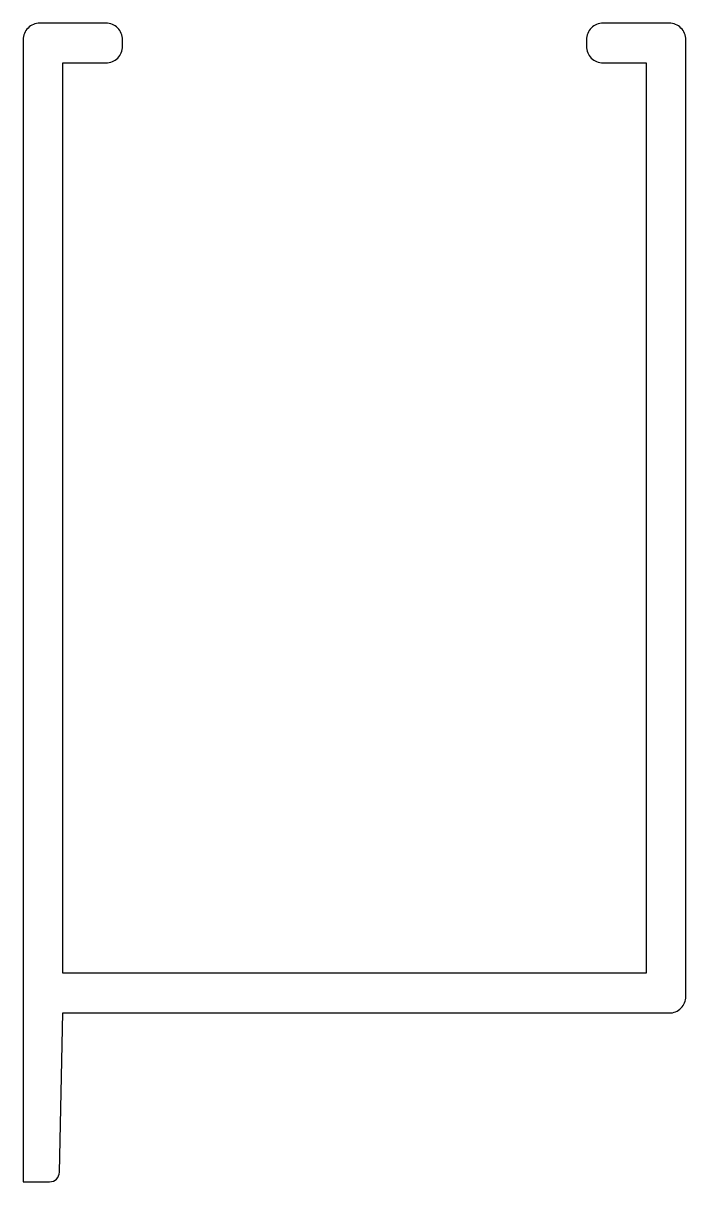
# Model space of a CAD drawing. Extents: x 1338.7 to 1358.7, y 1690.3 to 1725.3.
import ezdxf

# ---------------------------------------------------------------- set-up
doc = ezdxf.new("R2010")
doc.units = 0
doc.layers.get('0').update_dxf_attribs({"linetype": 'CONTINUOUS'})

msp = doc.modelspace()

# ---------------------------------------------------------------- linework, layer by layer
msp.add_lwpolyline([(1339.907, 1695.43), (1358.207, 1695.43, 0.414214), (1358.707, 1695.93), (1358.707, 1724.83, 0.414214), (1358.207, 1725.33), (1356.207, 1725.33, 0.414214), (1355.707, 1724.83), (1355.707, 1724.63, 0.414214), (1356.207, 1724.13), (1357.507, 1724.13), (1357.507, 1696.63), (1339.907, 1696.63), (1339.907, 1724.13), (1341.207, 1724.13, 0.414214), (1341.707, 1724.63), (1341.707, 1724.83, 0.414214), (1341.207, 1725.33), (1339.207, 1725.33, 0.414214), (1338.707, 1724.83), (1338.707, 1690.33), (1339.502, 1690.33, 0.407838), (1339.802, 1690.623)], format="xyb", close=True)

doc.saveas('drawing.dxf')
